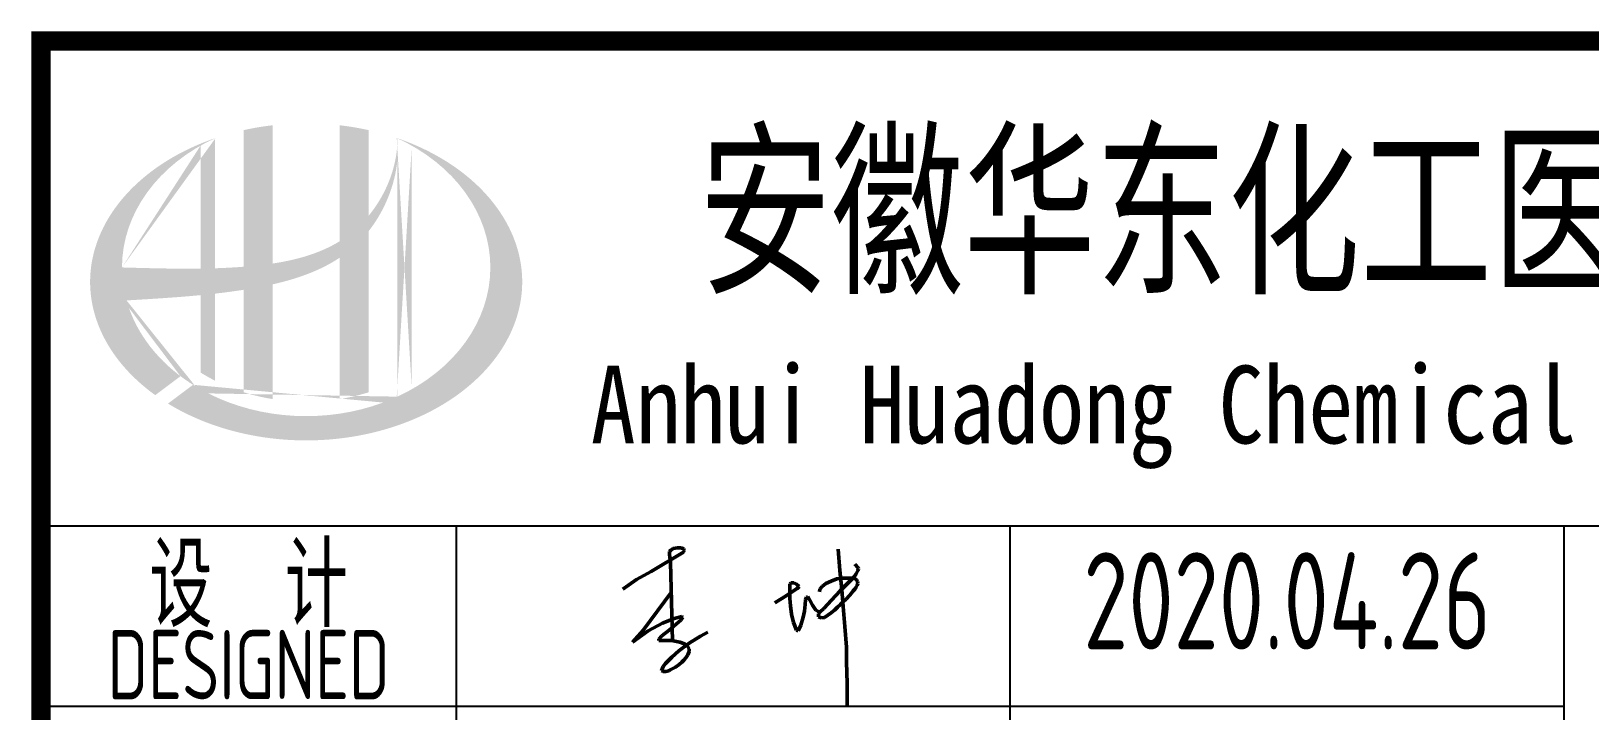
# Model space of a CAD drawing. Extents: x 1234595 to 2088511, y -80443 to 75292.
# Drawn here: x 1684244 to 1689871, y -56017 to -53566 of the extents above; entities that cross this region are included whole.
import ezdxf
from ezdxf.enums import TextEntityAlignment as Align

# ---------------------------------------------------------------- set-up
doc = ezdxf.new("R2010")
doc.units = 0
doc.header["$LTSCALE"] = 1000
doc.header["$MEASUREMENT"] = 0
doc.linetypes.add('2', pattern=[18.5, 12, -3, 0.5, -3])
doc.layers.get('0').update_dxf_attribs({"linetype": 'CONTINUOUS'})
doc.styles.add('AHD', font='sceie.shx', dxfattribs={"width": 0.7, "bigfont": 'sceic.shx'})
doc.styles.add('ECEC_TQ_S', font='')
doc.styles.add('sceie', font='sceie.shx', dxfattribs={"width": 0.7, "bigfont": 'sceic.shx'})
doc.styles.get('ECEC_TQ_S').set_extended_font_data('SimSun')

# ---------------------------------------------------------------- blocks, each defined once
blk = doc.blocks.new('qm')
at = {"lineweight": 50}
for p, q in [((-943370.6, -984436), (-943386.4, -984438.4)), ((-943358.3, -984436), (-943370.6, -984436)), ((-943347.6, -984439), (-943358.3, -984436)), ((-943465.8, -984521.4), (-943349.4, -984450.5)), ((-943396.1, -984445.4), (-943398.8, -984448.7)), ((-943398.8, -984448.7), (-943398.8, -984459)), ((-943398.8, -984459), (-943396.1, -984488.1)), ((-943386.4, -984438.4), (-943396.1, -984445.4)), ((-943396.1, -984488.1), (-943388.7, -984770.8)), ((-943349.4, -984450.5), (-943345.2, -984444.2)), ((-943345.2, -984444.2), (-943347.6, -984439)), ((-942790.9, -984440.7), (-942784.5, -984517.7)), ((-943547.1, -984570.6), (-943518.6, -984549.7)), ((-943518.6, -984549.7), (-943465.8, -984521.4)), ((-942815.2, -984555.8), (-942795.5, -984547)), ((-942795.5, -984547), (-942776.7, -984545.2)), ((-942784.5, -984517.7), (-942777.6, -984585.2)), ((-942776.7, -984545.2), (-942759.3, -984544.3)), ((-942759.3, -984544.3), (-942749.6, -984544.3)), ((-942752.8, -984559.9), (-942732.9, -984539.7)), ((-942749.6, -984544.3), (-942735.7, -984544.7)), ((-942735.7, -984544.7), (-942730, -984545.5)), ((-942732.9, -984539.7), (-942725.5, -984529.5)), ((-942718.3, -984507.7), (-942730.2, -984494.8)), ((-942730, -984545.5), (-942723.8, -984550.4)), ((-942725.5, -984529.5), (-942719.1, -984516.7)), ((-942723.8, -984550.4), (-942720.8, -984557)), ((-942719.1, -984516.7), (-942717.3, -984511)), ((-942717.3, -984511), (-942718.3, -984507.7)), ((-943568.4, -984584.4), (-943547.1, -984570.6)), ((-943393.3, -984596.7), (-943493.3, -984731.8)), ((-942978.2, -984608), (-942959.2, -984595.7)), ((-942960.5, -984562), (-942964.8, -984565.1)), ((-942964.8, -984565.1), (-942964.8, -984617.8)), ((-942950, -984562), (-942960.5, -984562)), ((-942959.2, -984595.7), (-942938.6, -984581.8)), ((-942941.4, -984566.4), (-942950, -984562)), ((-942930.9, -984574.6), (-942941.4, -984566.4)), ((-942938.6, -984581.8), (-942930.9, -984574.6)), ((-942857.2, -984594.1), (-942856.4, -984584.4)), ((-942856.4, -984584.4), (-942848.4, -984575.4)), ((-942848.4, -984575.4), (-942834.4, -984564.4)), ((-942834.4, -984564.4), (-942815.2, -984555.8)), ((-942814.3, -984623.8), (-942783, -984590.7)), ((-942783, -984590.7), (-942752.8, -984559.9)), ((-942777.6, -984585.2), (-942772.2, -984646.7)), ((-942742.2, -984598.4), (-942749.8, -984607.7)), ((-942736.3, -984591.1), (-942742.2, -984598.4)), ((-942730.4, -984584.2), (-942736.3, -984591.1)), ((-942725.6, -984577.1), (-942730.4, -984584.2)), ((-942722.2, -984570.7), (-942725.6, -984577.1)), ((-942719.7, -984563.8), (-942722.2, -984570.7)), ((-942720.8, -984557), (-942719.7, -984563.8)), ((-943018.8, -984634.4), (-942999.9, -984622.2)), ((-942999.9, -984622.2), (-942978.2, -984608)), ((-942964.8, -984617.8), (-942962.1, -984644.3)), ((-942962.1, -984644.3), (-942958.8, -984675)), ((-942912.2, -984664.1), (-942909.6, -984639.3)), ((-942909.6, -984639.3), (-942907.9, -984623.6)), ((-942907.9, -984623.6), (-942904.7, -984613.7)), ((-942904.7, -984613.7), (-942900.5, -984610.6)), ((-942900.5, -984610.6), (-942892.1, -984623.8)), ((-942892.1, -984623.8), (-942882.9, -984641.9)), ((-942882.9, -984641.9), (-942871.2, -984660.5)), ((-942871.2, -984660.5), (-942856.6, -984667.4)), ((-942855.7, -984666.2), (-942842.5, -984654.6)), ((-942842.5, -984654.6), (-942814.3, -984623.8)), ((-942802.7, -984658.6), (-942815.9, -984670.1)), ((-942792.4, -984649.6), (-942802.7, -984658.6)), ((-942781.5, -984639.7), (-942792.4, -984649.6)), ((-942772.3, -984630.7), (-942781.5, -984639.7)), ((-942761.4, -984620.1), (-942772.3, -984630.7)), ((-942772.2, -984646.7), (-942766.2, -984719.5)), ((-942749.8, -984607.7), (-942761.4, -984620.1)), ((-943476, -984734.3), (-943425.2, -984707.2)), ((-943425.2, -984707.2), (-943382.4, -984690.6)), ((-943357.6, -984694.6), (-943400.6, -984732)), ((-943382.4, -984690.6), (-943355, -984683.3)), ((-943350.7, -984686.1), (-943357.6, -984694.6)), ((-943355, -984683.3), (-943350.7, -984686.1)), ((-942958.8, -984675), (-942951.1, -984704.5)), ((-942951.1, -984704.5), (-942940.7, -984732.2)), ((-942935, -984735.3), (-942925, -984714.3)), ((-942925, -984714.3), (-942916.9, -984685.4)), ((-942916.9, -984685.4), (-942912.2, -984664.1)), ((-942860.9, -984673.9), (-942855.7, -984666.2)), ((-942860.9, -984684.9), (-942860.9, -984673.9)), ((-942850.6, -984688.5), (-942860.9, -984684.9)), ((-942840.3, -984686.5), (-942850.6, -984688.5)), ((-942827.9, -984678.2), (-942840.3, -984686.5)), ((-942815.9, -984670.1), (-942827.9, -984678.2)), ((-943493.3, -984731.8), (-943532.7, -984775.8)), ((-943532.7, -984775.8), (-943476, -984734.3)), ((-943426.7, -984752.5), (-943437.7, -984764.8)), ((-943437.7, -984764.8), (-943437.7, -984770)), ((-943437.7, -984770), (-943392.9, -984770)), ((-943400.6, -984732), (-943426.7, -984752.5)), ((-943392.9, -984770), (-943380.2, -984772.5)), ((-943380.2, -984772.5), (-943361.5, -984776)), ((-943328.1, -984779), (-943287.8, -984753.7)), ((-943287.8, -984753.7), (-943261.2, -984739.1)), ((-942940.7, -984732.2), (-942935, -984735.3)), ((-942766.2, -984719.5), (-942760.9, -984794)), ((-943413.6, -984852.5), (-943391, -984829.4)), ((-943391, -984829.4), (-943365.3, -984806.5)), ((-943365.3, -984806.5), (-943328.1, -984779)), ((-943361.5, -984776), (-943344.6, -984782.3)), ((-943344.6, -984782.3), (-943334.6, -984788.5)), ((-943333, -984820.9), (-943340.3, -984832.4)), ((-943334.6, -984788.5), (-943328.5, -984800.6)), ((-943328.5, -984809.7), (-943333, -984820.9)), ((-943328.5, -984800.6), (-943328.5, -984809.7)), ((-942760.9, -984794), (-942760.9, -984848.2)), ((-943427.9, -984878.6), (-943422.3, -984863.8)), ((-943424, -984881), (-943427.9, -984878.6)), ((-943412.8, -984881), (-943424, -984881)), ((-943422.3, -984863.8), (-943413.6, -984852.5)), ((-943401.6, -984879.3), (-943412.8, -984881)), ((-943397, -984875.8), (-943401.6, -984879.3)), ((-943387.2, -984871.2), (-943397, -984875.8)), ((-943377.6, -984865.5), (-943387.2, -984871.2)), ((-943364.9, -984856.8), (-943377.6, -984865.5)), ((-943354.6, -984848.2), (-943364.9, -984856.8)), ((-943347.5, -984841), (-943354.6, -984848.2)), ((-943340.3, -984832.4), (-943347.5, -984841)), ((-942760.9, -984848.2), (-942758, -984923.5)), ((-942758, -984923.5), (-942758, -985007.1))]:
    blk.add_line(p, q, dxfattribs=at)
at = {"style": 'sceie', "width": 0.8}
for p in [(-941169.6, -984626.3), (-941208.7, -985276.9), (-941182.6, -985940.5), (-941143.6, -986591.1), (-941130.5, -987189.7)]:
    blk.add_attdef('2020.04.26', text='', height=350, dxfattribs=at).set_placement(p, align=Align.MIDDLE)

msp = doc.modelspace()

# ---------------------------------------------------------------- hatches: boundary and pattern name
h = msp.add_hatch(color=256)
edge = h.paths.add_edge_path()
edge.add_spline(control_points=[(1685115.5, -54479), (1685121.6, -54477.6), (1685127.7, -54476.2), (1685176.8, -54464.3), (1685219.4, -54451.3), (1685294.4, -54420.2), (1685327.3, -54403.2), (1685358.2, -54382.6)], knot_values=[61.629012, 61.629012, 61.629012, 61.629012, 63.330431, 63.330431, 75.353634, 75.353634, 85.398649, 85.398649, 85.398649, 85.398649], degree=3, periodic=0)
edge.add_line((1685358.2, -54382.6), (1685358.2, -54892.8))
edge.add_spline(control_points=[(1685358.2, -54892.8), (1685375.3, -54890.1), (1685392.3, -54886.8), (1685427.1, -54878.7), (1685444.8, -54873.9), (1685462.2, -54868.4)], knot_values=[4.908456, 4.908456, 4.908456, 4.908456, 4.992821, 4.992821, 5.083034, 5.083034, 5.083034, 5.083034], degree=3, periodic=0)
edge.add_line((1685462.2, -54868.4), (1685462.2, -54287))
edge.add_spline(control_points=[(1685462.2, -54287), (1685470.8, -54276), (1685479, -54264.7), (1685505.1, -54225), (1685520.7, -54195.1), (1685550, -54122.3), (1685561.2, -54078.5), (1685565.9, -54033.2), (1685566, -54031.9), (1685566.2, -54030.6)], knot_values=[97.991744, 97.991744, 97.991744, 97.991744, 101.64219, 101.64219, 110.337975, 110.337975, 121.934322, 121.934322, 122.270691, 122.270691, 122.270691, 122.270691], degree=3, periodic=0)
edge.add_line((1685566.2, -54030.6), (1685566.2, -53960.2))
edge.add_spline(control_points=[(1685566.2, -53960.2), (1685566.1, -53967.9), (1685565.7, -53975.5), (1685565.1, -53983.2)], knot_values=[126.194075, 126.194075, 126.194075, 126.194075, 128.396762, 128.396762, 128.396762, 128.396762], degree=3, periodic=0)
edge.add_spline(control_points=[(1685565.1, -53983.2), (1685564.7, -53989.4), (1685564.1, -53995.6), (1685563.3, -54001.8)], knot_values=[124.417049, 124.417049, 124.417049, 124.417049, 126.194075, 126.194075, 126.194075, 126.194075], degree=3, periodic=0)
edge.add_spline(control_points=[(1685563.3, -54001.8), (1685562.1, -54011), (1685560.7, -54020.1), (1685558.9, -54029.2)], knot_values=[121.80529, 121.80529, 121.80529, 121.80529, 124.417049, 124.417049, 124.417049, 124.417049], degree=3, periodic=0)
edge.add_spline(control_points=[(1685558.9, -54029.2), (1685556.5, -54041.3), (1685553.6, -54053.5), (1685550.1, -54065.5)], knot_values=[118.31574, 118.31574, 118.31574, 118.31574, 121.80529, 121.80529, 121.80529, 121.80529], degree=3, periodic=0)
edge.add_spline(control_points=[(1685550.1, -54065.5), (1685546.6, -54077.6), (1685542.5, -54089.6), (1685538, -54101.5)], knot_values=[114.795988, 114.795988, 114.795988, 114.795988, 118.31574, 118.31574, 118.31574, 118.31574], degree=3, periodic=0)
edge.add_spline(control_points=[(1685538, -54101.5), (1685533.5, -54113.2), (1685528.5, -54124.7), (1685523.1, -54136)], knot_values=[111.329641, 111.329641, 111.329641, 111.329641, 114.795988, 114.795988, 114.795988, 114.795988], degree=3, periodic=0)
edge.add_spline(control_points=[(1685523.1, -54136), (1685517.6, -54147.6), (1685511.5, -54158.9), (1685505.1, -54170)], knot_values=[107.79529, 107.79529, 107.79529, 107.79529, 111.329641, 111.329641, 111.329641, 111.329641], degree=3, periodic=0)
edge.add_spline(control_points=[(1685505.1, -54170), (1685498.8, -54180.8), (1685492.1, -54191.4), (1685484.9, -54201.7)], knot_values=[104.343579, 104.343579, 104.343579, 104.343579, 107.79529, 107.79529, 107.79529, 107.79529], degree=3, periodic=0)
edge.add_spline(control_points=[(1685484.9, -54201.7), (1685477.7, -54212), (1685470.1, -54222.1), (1685462.2, -54231.8)], knot_values=[100.8507, 100.8507, 100.8507, 100.8507, 104.343579, 104.343579, 104.343579, 104.343579], degree=3, periodic=0)
edge.add_line((1685462.2, -54231.8), (1685462.2, -53922.5))
edge.add_spline(control_points=[(1685462.2, -53922.5), (1685428.1, -53915), (1685393.3, -53909.1), (1685358.2, -53905)], knot_values=[4.423999, 4.423999, 4.423999, 4.423999, 4.558741, 4.558741, 4.558741, 4.558741], degree=3, periodic=0)
edge.add_line((1685358.2, -53905), (1685358.2, -54323.1))
edge.add_spline(control_points=[(1685358.2, -54323.1), (1685286.2, -54367.7), (1685202, -54390.9), (1685115.5, -54403.9)], knot_values=[63.246215, 63.246215, 63.246215, 63.246215, 87.689124, 87.689124, 87.689124, 87.689124], degree=3, periodic=0)
edge.add_line((1685115.5, -54403.9), (1685115.5, -53905))
edge.add_spline(control_points=[(1685115.5, -53905), (1685080.3, -53909.1), (1685045.5, -53914.9), (1685011.5, -53922.5)], knot_values=[4.866038, 4.866038, 4.866038, 4.866038, 5.000777, 5.000777, 5.000777, 5.000777], degree=3, periodic=0)
edge.add_line((1685011.5, -53922.5), (1685011.5, -54415.4))
edge.add_spline(control_points=[(1685011.5, -54415.4), (1685009.8, -54415.5), (1684974.9, -54418.1), (1684940.2, -54419.9), (1684907.5, -54420.9)], knot_values=[43.657356, 43.657356, 43.657356, 43.657356, 44.134253, 53.497092, 53.497092, 53.497092, 53.497092], degree=3, periodic=0)
edge.add_line((1684907.5, -54420.9), (1684907.5, -53951.8))
edge.add_spline(control_points=[(1684907.5, -53951.8), (1684890.4, -53957.6), (1684873.7, -53963.9), (1684857.3, -53970.7)], knot_values=[5.14157, 5.14157, 5.14157, 5.14157, 5.212921, 5.212921, 5.212921, 5.212921], degree=3, periodic=0)
edge.add_spline(control_points=[(1684857.3, -53970.7), (1684850.4, -53973.5), (1684843.5, -53976.4), (1684811.3, -53990.6), (1684786.8, -54002.8), (1684763.3, -54016)], knot_values=[5.212921, 5.212921, 5.212921, 5.212921, 5.24296, 5.24296, 5.355623, 5.355623, 5.355623, 5.355623], degree=3, periodic=0)
edge.add_spline(control_points=[(1684763.3, -54016), (1684748.4, -54024.4), (1684734, -54033.1), (1684720, -54042.2)], knot_values=[5.355623, 5.355623, 5.355623, 5.355623, 5.426974, 5.426974, 5.426974, 5.426974], degree=3, periodic=0)
edge.add_spline(control_points=[(1684720, -54042.2), (1684712.6, -54047.1), (1684705.3, -54052), (1684691.8, -54061.4), (1684685.5, -54066), (1684679.4, -54070.6)], knot_values=[5.426974, 5.426974, 5.426974, 5.426974, 5.464765, 5.464765, 5.498325, 5.498325, 5.498325, 5.498325], degree=3, periodic=0)
edge.add_spline(control_points=[(1684679.4, -54070.6), (1684653.4, -54090.2), (1684629.3, -54111), (1684607.4, -54133)], knot_values=[5.498325, 5.498325, 5.498325, 5.498325, 5.641027, 5.641027, 5.641027, 5.641027], degree=3, periodic=0)
edge.add_spline(control_points=[(1684607.4, -54133), (1684600.4, -54140), (1684593.6, -54147.1), (1684573.2, -54169.7), (1684560.3, -54185.5), (1684548.5, -54201.7)], knot_values=[5.641027, 5.641027, 5.641027, 5.641027, 5.686569, 5.686569, 5.783729, 5.783729, 5.783729, 5.783729], degree=3, periodic=0)
edge.add_spline(control_points=[(1684548.5, -54201.7), (1684533.4, -54222.5), (1684520.1, -54243.9), (1684507, -54268.9), (1684505.4, -54272), (1684503.8, -54275.2)], knot_values=[5.783729, 5.783729, 5.783729, 5.783729, 5.908374, 5.908374, 5.92643, 5.92643, 5.92643, 5.92643], degree=3, periodic=0)
edge.add_spline(control_points=[(1684503.8, -54275.2), (1684491.3, -54300.3), (1684481.3, -54326), (1684473.8, -54351.9)], knot_values=[5.92643, 5.92643, 5.92643, 5.92643, 6.069132, 6.069132, 6.069132, 6.069132], degree=3, periodic=0)
edge.add_spline(control_points=[(1684473.8, -54351.9), (1684470.5, -54363), (1684467.8, -54374.2), (1684462.4, -54400.3), (1684460.1, -54415.4), (1684458.7, -54430.4)], knot_values=[6.069132, 6.069132, 6.069132, 6.069132, 6.130179, 6.130179, 6.211834, 6.211834, 6.211834, 6.211834], degree=3, periodic=0)
edge.add_spline(control_points=[(1684458.7, -54430.4), (1684457.5, -54443.6), (1684456.8, -54456.8), (1684456.8, -54470)], knot_values=[6.211834, 6.211834, 6.211834, 6.211834, 6.283185, 6.283185, 6.283185, 6.283185], degree=3, periodic=0)
edge.add_spline(control_points=[(1684456.8, -54470), (1684456.8, -54479.3), (1684457.1, -54488.7), (1684457.8, -54498)], knot_values=[6.283185, 6.283185, 6.283185, 6.283185, 6.333655, 6.333655, 6.333655, 6.333655], degree=3, periodic=0)
edge.add_spline(control_points=[(1684457.8, -54498), (1684459, -54516.6), (1684461.5, -54535.2), (1684465.3, -54553.7)], knot_values=[6.333655, 6.333655, 6.333655, 6.333655, 6.434594, 6.434594, 6.434594, 6.434594], degree=3, periodic=0)
edge.add_spline(control_points=[(1684465.3, -54553.7), (1684465.5, -54555), (1684465.8, -54556.2), (1684469.7, -54574.7), (1684474.5, -54591.9), (1684480.4, -54608.9)], knot_values=[6.434594, 6.434594, 6.434594, 6.434594, 6.441278, 6.441278, 6.535532, 6.535532, 6.535532, 6.535532], degree=3, periodic=0)
edge.add_spline(control_points=[(1684480.4, -54608.9), (1684486.6, -54627.1), (1684494.1, -54645.2), (1684502.9, -54662.9)], knot_values=[6.535532, 6.535532, 6.535532, 6.535532, 6.636471, 6.636471, 6.636471, 6.636471], degree=3, periodic=0)
edge.add_spline(control_points=[(1684502.9, -54662.9), (1684505.1, -54667.4), (1684507.4, -54671.9), (1684516.7, -54689.5), (1684524.4, -54702.6), (1684532.8, -54715.4)], knot_values=[6.636471, 6.636471, 6.636471, 6.636471, 6.661894, 6.661894, 6.73741, 6.73741, 6.73741, 6.73741], degree=3, periodic=0)
edge.add_spline(control_points=[(1684532.8, -54715.4), (1684543.9, -54732.6), (1684556.3, -54749.4), (1684569.9, -54765.8)], knot_values=[6.73741, 6.73741, 6.73741, 6.73741, 6.838349, 6.838349, 6.838349, 6.838349], degree=3, periodic=0)
edge.add_spline(control_points=[(1684569.9, -54765.8), (1684575.8, -54772.9), (1684581.9, -54780), (1684596.4, -54795.9), (1684605, -54804.8), (1684613.9, -54813.4)], knot_values=[6.838349, 6.838349, 6.838349, 6.838349, 6.88251, 6.88251, 6.939288, 6.939288, 6.939288, 6.939288], degree=3, periodic=0)
edge.add_spline(control_points=[(1684613.9, -54813.4), (1684629.6, -54828.8), (1684646.5, -54843.6), (1684664.4, -54857.8)], knot_values=[6.939288, 6.939288, 6.939288, 6.939288, 7.040227, 7.040227, 7.040227, 7.040227], degree=3, periodic=0)
edge.add_spline(control_points=[(1684664.4, -54857.8), (1684673.3, -54864.9), (1684682.5, -54871.9), (1684692, -54878.6)], knot_values=[7.040227, 7.040227, 7.040227, 7.040227, 7.090696, 7.090696, 7.090696, 7.090696], degree=3, periodic=0)
edge.add_line((1684692, -54878.6), (1684783.1, -54810.3))
edge.add_ellipse((1685236.8, -54418), major_axis=(665, 0), ratio=0.806676, start_angle=192.819, end_angle=226.9853, ccw=False)
edge.add_spline(control_points=[(1684588.4, -54537), (1684612.4, -54535.5), (1684636.5, -54534.1), (1684725.2, -54528.6), (1684790, -54524.2), (1684855.5, -54517.9)], knot_values=[11.398263, 11.398263, 11.398263, 11.398263, 18.40729, 18.40729, 37.18094, 37.18094, 37.18094, 37.18094], degree=3, periodic=0)
edge.add_line((1684855.5, -54517.9), (1684855.5, -54797))
edge.add_spline(control_points=[(1684855.5, -54797), (1684859, -54799.2), (1684862.6, -54801.4), (1684879.6, -54811.6), (1684893.3, -54819.2), (1684907.5, -54826.3)], knot_values=[4.049945, 4.049945, 4.049945, 4.049945, 4.072021, 4.072021, 4.153257, 4.153257, 4.153257, 4.153257], degree=3, periodic=0)
edge.add_line((1684907.5, -54826.3), (1684907.5, -54512.5))
edge.add_spline(control_points=[(1684907.5, -54512.5), (1684939.7, -54508.8), (1684972.1, -54504.6), (1685006.9, -54499.2), (1685009.2, -54498.8), (1685011.5, -54498.5)], knot_values=[42.135009, 42.135009, 42.135009, 42.135009, 51.307228, 51.307228, 51.948574, 51.948574, 51.948574, 51.948574], degree=3, periodic=0)
edge.add_line((1685011.5, -54498.5), (1685011.5, -54868.4))
edge.add_spline(control_points=[(1685011.5, -54868.4), (1685045.1, -54879), (1685080, -54887.1), (1685115.5, -54892.8)], knot_values=[4.34174, 4.34174, 4.34174, 4.34174, 4.516316, 4.516316, 4.516316, 4.516316], degree=3, periodic=0)
edge.add_line((1685115.5, -54892.8), (1685115.5, -54479))
edge = h.paths.add_edge_path(flags=16)
edge.add_ellipse((1685236.8, -54418), major_axis=(665, 0), ratio=0.806676, start_angle=124.9875, end_angle=179.999, ccw=False)
edge.add_line((1684855.5, -53978.5), (1684855.5, -54422.1))
edge.add_spline(control_points=[(1684855.5, -54422.1), (1684760.1, -54423.4), (1684666.2, -54420.4), (1684571.8, -54418)], knot_values=[11.27373, 11.27373, 11.27373, 11.27373, 38.687513, 38.687513, 38.687513, 38.687513], degree=3, periodic=0)
edge = h.paths.add_edge_path()
edge.add_spline(control_points=[(1684738, -54909.1), (1684769, -54928.1), (1684802.2, -54945.4), (1684886.8, -54982.6), (1684940.1, -55000.5), (1685050.8, -55027), (1685108.3, -55035.8), (1685224.4, -55043.5), (1685283.1, -55042.6), (1685398.6, -55031.1), (1685455.5, -55020.6), (1685564.5, -54990.5), (1685616.7, -54971), (1685713.6, -54924.1), (1685758.4, -54896.8), (1685838.3, -54835.8), (1685873.5, -54802.2), (1685932.8, -54730.8), (1685956.9, -54692.9), (1685993.3, -54614.8), (1686005.6, -54574.5), (1686018.2, -54493.4), (1686018.5, -54452.4), (1686007, -54370.9), (1685995.2, -54330.4), (1685959.6, -54251.7), (1685935.8, -54213.5), (1685877, -54141.3), (1685841.9, -54107.3), (1685762.1, -54045.7), (1685717.4, -54018), (1685636.2, -53978.2), (1685601.8, -53964), (1685566.2, -53951.8)], knot_values=[0.886421, 0.886421, 0.886421, 0.886421, 1.040557, 1.040557, 1.261172, 1.261172, 1.481788, 1.481788, 1.702404, 1.702404, 1.92302, 1.92302, 2.143636, 2.143636, 2.364252, 2.364252, 2.584868, 2.584868, 2.805484, 2.805484, 3.026099, 3.026099, 3.246715, 3.246715, 3.46852, 3.46852, 3.690325, 3.690325, 3.91213, 3.91213, 4.133935, 4.133935, 4.283209, 4.283209, 4.283209, 4.283209], degree=3, periodic=0)
edge.add_line((1685566.2, -53951.8), (1685566.2, -53951.8))
edge.add_spline(control_points=[(1685566.2, -53951.9), (1685566.2, -53954.7), (1685566.2, -53957.4), (1685566.2, -53960.2)], knot_values=[128.396762, 128.396762, 128.396762, 128.396762, 129.192193, 129.192193, 129.192193, 129.192193], degree=3, periodic=0)
edge.add_line((1685566.2, -53960.2), (1685566.2, -54884.1))
edge.add_ellipse((1685236.8, -54418), major_axis=(665, 0), ratio=0.806676, start_angle=232.1054, end_angle=299.6833, ccw=False)
edge.add_line((1684828.4, -54841.3), (1684738, -54909.1))
edge = h.paths.add_edge_path(flags=16)
edge.add_ellipse((1685236.8, -54418), major_axis=(665, 0), ratio=0.806676, start_angle=304.9875, end_angle=415.0121, ccw=False)
edge.add_line((1685618.2, -54857.5), (1685618.2, -53978.5))
h = msp.add_hatch(color=256)
edge = h.paths.add_edge_path()
edge.add_spline(control_points=[(1685115.5, -54479), (1685121.6, -54477.6), (1685127.7, -54476.2), (1685176.8, -54464.3), (1685219.4, -54451.3), (1685294.4, -54420.2), (1685327.3, -54403.2), (1685358.2, -54382.6)], knot_values=[61.629012, 61.629012, 61.629012, 61.629012, 63.330431, 63.330431, 75.353634, 75.353634, 85.398649, 85.398649, 85.398649, 85.398649], degree=3, periodic=0)
edge.add_line((1685358.2, -54382.6), (1685358.2, -54892.8))
edge.add_spline(control_points=[(1685358.2, -54892.8), (1685375.3, -54890.1), (1685392.3, -54886.8), (1685427.1, -54878.7), (1685444.8, -54873.9), (1685462.2, -54868.4)], knot_values=[4.908456, 4.908456, 4.908456, 4.908456, 4.992821, 4.992821, 5.083034, 5.083034, 5.083034, 5.083034], degree=3, periodic=0)
edge.add_line((1685462.2, -54868.4), (1685462.2, -54287))
edge.add_spline(control_points=[(1685462.2, -54287), (1685470.8, -54276), (1685479, -54264.7), (1685505.1, -54225), (1685520.7, -54195.1), (1685550, -54122.3), (1685561.2, -54078.5), (1685565.9, -54033.2), (1685566, -54031.9), (1685566.2, -54030.6)], knot_values=[97.991744, 97.991744, 97.991744, 97.991744, 101.64219, 101.64219, 110.337975, 110.337975, 121.934322, 121.934322, 122.270691, 122.270691, 122.270691, 122.270691], degree=3, periodic=0)
edge.add_line((1685566.2, -54030.6), (1685566.2, -53960.2))
edge.add_spline(control_points=[(1685566.2, -53960.2), (1685566.1, -53967.9), (1685565.7, -53975.5), (1685565.1, -53983.2)], knot_values=[126.194075, 126.194075, 126.194075, 126.194075, 128.396762, 128.396762, 128.396762, 128.396762], degree=3, periodic=0)
edge.add_spline(control_points=[(1685565.1, -53983.2), (1685564.7, -53989.4), (1685564.1, -53995.6), (1685563.3, -54001.8)], knot_values=[124.417049, 124.417049, 124.417049, 124.417049, 126.194075, 126.194075, 126.194075, 126.194075], degree=3, periodic=0)
edge.add_spline(control_points=[(1685563.3, -54001.8), (1685562.1, -54011), (1685560.7, -54020.1), (1685558.9, -54029.2)], knot_values=[121.80529, 121.80529, 121.80529, 121.80529, 124.417049, 124.417049, 124.417049, 124.417049], degree=3, periodic=0)
edge.add_spline(control_points=[(1685558.9, -54029.2), (1685556.5, -54041.3), (1685553.6, -54053.5), (1685550.1, -54065.5)], knot_values=[118.31574, 118.31574, 118.31574, 118.31574, 121.80529, 121.80529, 121.80529, 121.80529], degree=3, periodic=0)
edge.add_spline(control_points=[(1685550.1, -54065.5), (1685546.6, -54077.6), (1685542.5, -54089.6), (1685538, -54101.5)], knot_values=[114.795988, 114.795988, 114.795988, 114.795988, 118.31574, 118.31574, 118.31574, 118.31574], degree=3, periodic=0)
edge.add_spline(control_points=[(1685538, -54101.5), (1685533.5, -54113.2), (1685528.5, -54124.7), (1685523.1, -54136)], knot_values=[111.329641, 111.329641, 111.329641, 111.329641, 114.795988, 114.795988, 114.795988, 114.795988], degree=3, periodic=0)
edge.add_spline(control_points=[(1685523.1, -54136), (1685517.6, -54147.6), (1685511.5, -54158.9), (1685505.1, -54170)], knot_values=[107.79529, 107.79529, 107.79529, 107.79529, 111.329641, 111.329641, 111.329641, 111.329641], degree=3, periodic=0)
edge.add_spline(control_points=[(1685505.1, -54170), (1685498.8, -54180.8), (1685492.1, -54191.4), (1685484.9, -54201.7)], knot_values=[104.343579, 104.343579, 104.343579, 104.343579, 107.79529, 107.79529, 107.79529, 107.79529], degree=3, periodic=0)
edge.add_spline(control_points=[(1685484.9, -54201.7), (1685477.7, -54212), (1685470.1, -54222.1), (1685462.2, -54231.8)], knot_values=[100.8507, 100.8507, 100.8507, 100.8507, 104.343579, 104.343579, 104.343579, 104.343579], degree=3, periodic=0)
edge.add_line((1685462.2, -54231.8), (1685462.2, -53922.5))
edge.add_spline(control_points=[(1685462.2, -53922.5), (1685428.1, -53915), (1685393.3, -53909.1), (1685358.2, -53905)], knot_values=[4.423999, 4.423999, 4.423999, 4.423999, 4.558741, 4.558741, 4.558741, 4.558741], degree=3, periodic=0)
edge.add_line((1685358.2, -53905), (1685358.2, -54323.1))
edge.add_spline(control_points=[(1685358.2, -54323.1), (1685286.2, -54367.7), (1685202, -54390.9), (1685115.5, -54403.9)], knot_values=[63.246215, 63.246215, 63.246215, 63.246215, 87.689124, 87.689124, 87.689124, 87.689124], degree=3, periodic=0)
edge.add_line((1685115.5, -54403.9), (1685115.5, -53905))
edge.add_spline(control_points=[(1685115.5, -53905), (1685080.3, -53909.1), (1685045.5, -53914.9), (1685011.5, -53922.5)], knot_values=[4.866038, 4.866038, 4.866038, 4.866038, 5.000777, 5.000777, 5.000777, 5.000777], degree=3, periodic=0)
edge.add_line((1685011.5, -53922.5), (1685011.5, -54415.4))
edge.add_spline(control_points=[(1685011.5, -54415.4), (1685009.8, -54415.5), (1684974.9, -54418.1), (1684940.2, -54419.9), (1684907.5, -54420.9)], knot_values=[43.657356, 43.657356, 43.657356, 43.657356, 44.134253, 53.497092, 53.497092, 53.497092, 53.497092], degree=3, periodic=0)
edge.add_line((1684907.5, -54420.9), (1684907.5, -53951.8))
edge.add_spline(control_points=[(1684907.5, -53951.8), (1684890.4, -53957.6), (1684873.7, -53963.9), (1684857.3, -53970.7)], knot_values=[5.14157, 5.14157, 5.14157, 5.14157, 5.212921, 5.212921, 5.212921, 5.212921], degree=3, periodic=0)
edge.add_spline(control_points=[(1684857.3, -53970.7), (1684850.4, -53973.5), (1684843.5, -53976.4), (1684811.3, -53990.6), (1684786.8, -54002.8), (1684763.3, -54016)], knot_values=[5.212921, 5.212921, 5.212921, 5.212921, 5.24296, 5.24296, 5.355623, 5.355623, 5.355623, 5.355623], degree=3, periodic=0)
edge.add_spline(control_points=[(1684763.3, -54016), (1684748.4, -54024.4), (1684734, -54033.1), (1684720, -54042.2)], knot_values=[5.355623, 5.355623, 5.355623, 5.355623, 5.426974, 5.426974, 5.426974, 5.426974], degree=3, periodic=0)
edge.add_spline(control_points=[(1684720, -54042.2), (1684712.6, -54047.1), (1684705.3, -54052), (1684691.8, -54061.4), (1684685.5, -54066), (1684679.4, -54070.6)], knot_values=[5.426974, 5.426974, 5.426974, 5.426974, 5.464765, 5.464765, 5.498325, 5.498325, 5.498325, 5.498325], degree=3, periodic=0)
edge.add_spline(control_points=[(1684679.4, -54070.6), (1684653.4, -54090.2), (1684629.3, -54111), (1684607.4, -54133)], knot_values=[5.498325, 5.498325, 5.498325, 5.498325, 5.641027, 5.641027, 5.641027, 5.641027], degree=3, periodic=0)
edge.add_spline(control_points=[(1684607.4, -54133), (1684600.4, -54140), (1684593.6, -54147.1), (1684573.2, -54169.7), (1684560.3, -54185.5), (1684548.5, -54201.7)], knot_values=[5.641027, 5.641027, 5.641027, 5.641027, 5.686569, 5.686569, 5.783729, 5.783729, 5.783729, 5.783729], degree=3, periodic=0)
edge.add_spline(control_points=[(1684548.5, -54201.7), (1684533.4, -54222.5), (1684520.1, -54243.9), (1684507, -54268.9), (1684505.4, -54272), (1684503.8, -54275.2)], knot_values=[5.783729, 5.783729, 5.783729, 5.783729, 5.908374, 5.908374, 5.92643, 5.92643, 5.92643, 5.92643], degree=3, periodic=0)
edge.add_spline(control_points=[(1684503.8, -54275.2), (1684491.3, -54300.3), (1684481.3, -54326), (1684473.8, -54351.9)], knot_values=[5.92643, 5.92643, 5.92643, 5.92643, 6.069132, 6.069132, 6.069132, 6.069132], degree=3, periodic=0)
edge.add_spline(control_points=[(1684473.8, -54351.9), (1684470.5, -54363), (1684467.8, -54374.2), (1684462.4, -54400.3), (1684460.1, -54415.4), (1684458.7, -54430.4)], knot_values=[6.069132, 6.069132, 6.069132, 6.069132, 6.130179, 6.130179, 6.211834, 6.211834, 6.211834, 6.211834], degree=3, periodic=0)
edge.add_spline(control_points=[(1684458.7, -54430.4), (1684457.5, -54443.6), (1684456.8, -54456.8), (1684456.8, -54470)], knot_values=[6.211834, 6.211834, 6.211834, 6.211834, 6.283185, 6.283185, 6.283185, 6.283185], degree=3, periodic=0)
edge.add_spline(control_points=[(1684456.8, -54470), (1684456.8, -54479.3), (1684457.1, -54488.7), (1684457.8, -54498)], knot_values=[6.283185, 6.283185, 6.283185, 6.283185, 6.333655, 6.333655, 6.333655, 6.333655], degree=3, periodic=0)
edge.add_spline(control_points=[(1684457.8, -54498), (1684459, -54516.6), (1684461.5, -54535.2), (1684465.3, -54553.7)], knot_values=[6.333655, 6.333655, 6.333655, 6.333655, 6.434594, 6.434594, 6.434594, 6.434594], degree=3, periodic=0)
edge.add_spline(control_points=[(1684465.3, -54553.7), (1684465.5, -54555), (1684465.8, -54556.2), (1684469.7, -54574.7), (1684474.5, -54591.9), (1684480.4, -54608.9)], knot_values=[6.434594, 6.434594, 6.434594, 6.434594, 6.441278, 6.441278, 6.535532, 6.535532, 6.535532, 6.535532], degree=3, periodic=0)
edge.add_spline(control_points=[(1684480.4, -54608.9), (1684486.6, -54627.1), (1684494.1, -54645.2), (1684502.9, -54662.9)], knot_values=[6.535532, 6.535532, 6.535532, 6.535532, 6.636471, 6.636471, 6.636471, 6.636471], degree=3, periodic=0)
edge.add_spline(control_points=[(1684502.9, -54662.9), (1684505.1, -54667.4), (1684507.4, -54671.9), (1684516.7, -54689.5), (1684524.4, -54702.6), (1684532.8, -54715.4)], knot_values=[6.636471, 6.636471, 6.636471, 6.636471, 6.661894, 6.661894, 6.73741, 6.73741, 6.73741, 6.73741], degree=3, periodic=0)
edge.add_spline(control_points=[(1684532.8, -54715.4), (1684543.9, -54732.6), (1684556.3, -54749.4), (1684569.9, -54765.8)], knot_values=[6.73741, 6.73741, 6.73741, 6.73741, 6.838349, 6.838349, 6.838349, 6.838349], degree=3, periodic=0)
edge.add_spline(control_points=[(1684569.9, -54765.8), (1684575.8, -54772.9), (1684581.9, -54780), (1684596.4, -54795.9), (1684605, -54804.8), (1684613.9, -54813.4)], knot_values=[6.838349, 6.838349, 6.838349, 6.838349, 6.88251, 6.88251, 6.939288, 6.939288, 6.939288, 6.939288], degree=3, periodic=0)
edge.add_spline(control_points=[(1684613.9, -54813.4), (1684629.6, -54828.8), (1684646.5, -54843.6), (1684664.4, -54857.8)], knot_values=[6.939288, 6.939288, 6.939288, 6.939288, 7.040227, 7.040227, 7.040227, 7.040227], degree=3, periodic=0)
edge.add_spline(control_points=[(1684664.4, -54857.8), (1684673.3, -54864.9), (1684682.5, -54871.9), (1684692, -54878.6)], knot_values=[7.040227, 7.040227, 7.040227, 7.040227, 7.090696, 7.090696, 7.090696, 7.090696], degree=3, periodic=0)
edge.add_line((1684692, -54878.6), (1684783.1, -54810.3))
edge.add_ellipse((1685236.8, -54418), major_axis=(665, 0), ratio=0.806676, start_angle=192.819, end_angle=226.9853, ccw=False)
edge.add_spline(control_points=[(1684588.4, -54537), (1684612.4, -54535.5), (1684636.5, -54534.1), (1684725.2, -54528.6), (1684790, -54524.2), (1684855.5, -54517.9)], knot_values=[11.398263, 11.398263, 11.398263, 11.398263, 18.40729, 18.40729, 37.18094, 37.18094, 37.18094, 37.18094], degree=3, periodic=0)
edge.add_line((1684855.5, -54517.9), (1684855.5, -54797))
edge.add_spline(control_points=[(1684855.5, -54797), (1684859, -54799.2), (1684862.6, -54801.4), (1684879.6, -54811.6), (1684893.3, -54819.2), (1684907.5, -54826.3)], knot_values=[4.049945, 4.049945, 4.049945, 4.049945, 4.072021, 4.072021, 4.153257, 4.153257, 4.153257, 4.153257], degree=3, periodic=0)
edge.add_line((1684907.5, -54826.3), (1684907.5, -54512.5))
edge.add_spline(control_points=[(1684907.5, -54512.5), (1684939.7, -54508.8), (1684972.1, -54504.6), (1685006.9, -54499.2), (1685009.2, -54498.8), (1685011.5, -54498.5)], knot_values=[42.135009, 42.135009, 42.135009, 42.135009, 51.307228, 51.307228, 51.948574, 51.948574, 51.948574, 51.948574], degree=3, periodic=0)
edge.add_line((1685011.5, -54498.5), (1685011.5, -54868.4))
edge.add_spline(control_points=[(1685011.5, -54868.4), (1685045.1, -54879), (1685080, -54887.1), (1685115.5, -54892.8)], knot_values=[4.34174, 4.34174, 4.34174, 4.34174, 4.516316, 4.516316, 4.516316, 4.516316], degree=3, periodic=0)
edge.add_line((1685115.5, -54892.8), (1685115.5, -54479))
edge = h.paths.add_edge_path(flags=16)
edge.add_ellipse((1685236.8, -54418), major_axis=(665, 0), ratio=0.806676, start_angle=124.9875, end_angle=179.999, ccw=False)
edge.add_line((1684855.5, -53978.5), (1684855.5, -54422.1))
edge.add_spline(control_points=[(1684855.5, -54422.1), (1684760.1, -54423.4), (1684666.2, -54420.4), (1684571.8, -54418)], knot_values=[11.27373, 11.27373, 11.27373, 11.27373, 38.687513, 38.687513, 38.687513, 38.687513], degree=3, periodic=0)
edge = h.paths.add_edge_path()
edge.add_spline(control_points=[(1684738, -54909.1), (1684769, -54928.1), (1684802.2, -54945.4), (1684886.8, -54982.6), (1684940.1, -55000.5), (1685050.8, -55027), (1685108.3, -55035.8), (1685224.4, -55043.5), (1685283.1, -55042.6), (1685398.6, -55031.1), (1685455.5, -55020.6), (1685564.5, -54990.5), (1685616.7, -54971), (1685713.6, -54924.1), (1685758.4, -54896.8), (1685838.3, -54835.8), (1685873.5, -54802.2), (1685932.8, -54730.8), (1685956.9, -54692.9), (1685993.3, -54614.8), (1686005.6, -54574.5), (1686018.2, -54493.4), (1686018.5, -54452.4), (1686007, -54370.9), (1685995.2, -54330.4), (1685959.6, -54251.7), (1685935.8, -54213.5), (1685877, -54141.3), (1685841.9, -54107.3), (1685762.1, -54045.7), (1685717.4, -54018), (1685636.2, -53978.2), (1685601.8, -53964), (1685566.2, -53951.8)], knot_values=[0.886421, 0.886421, 0.886421, 0.886421, 1.040557, 1.040557, 1.261172, 1.261172, 1.481788, 1.481788, 1.702404, 1.702404, 1.92302, 1.92302, 2.143636, 2.143636, 2.364252, 2.364252, 2.584868, 2.584868, 2.805484, 2.805484, 3.026099, 3.026099, 3.246715, 3.246715, 3.46852, 3.46852, 3.690325, 3.690325, 3.91213, 3.91213, 4.133935, 4.133935, 4.283209, 4.283209, 4.283209, 4.283209], degree=3, periodic=0)
edge.add_line((1685566.2, -53951.8), (1685566.2, -53951.8))
edge.add_spline(control_points=[(1685566.2, -53951.9), (1685566.2, -53954.7), (1685566.2, -53957.4), (1685566.2, -53960.2)], knot_values=[128.396762, 128.396762, 128.396762, 128.396762, 129.192193, 129.192193, 129.192193, 129.192193], degree=3, periodic=0)
edge.add_line((1685566.2, -53960.2), (1685566.2, -54884.1))
edge.add_ellipse((1685236.8, -54418), major_axis=(665, 0), ratio=0.806676, start_angle=232.1054, end_angle=299.6833, ccw=False)
edge.add_line((1684828.4, -54841.3), (1684738, -54909.1))
edge = h.paths.add_edge_path(flags=16)
edge.add_ellipse((1685236.8, -54418), major_axis=(665, 0), ratio=0.806676, start_angle=304.9875, end_angle=415.0121, ccw=False)
edge.add_line((1685618.2, -54857.5), (1685618.2, -53978.5))

# ---------------------------------------------------------------- linework, layer by layer
for p, q in [((1684279, -55350.6), (1702279, -55350.6)), ((1685779, -58600.6), (1685779, -55350.6)), ((1687779, -58600.6), (1687779, -55350.6)), ((1689779, -58600.6), (1689779, -55350.6)), ((1684279, -56000.6), (1689779, -56000.6))]:
    msp.add_line(p, q)
at = {"const_width": 70}
msp.add_lwpolyline([(1684279, -53600.6), (1684279, -59600.6)], dxfattribs=at)
msp.add_lwpolyline([(1702279, -53600.6, 70, 70, 0), (1684279, -53600.6, 70, 70, 0), (1684279, -59600.6, 0, 0, 0)], format="xyseb")

# ---------------------------------------------------------------- block references
at = {"color": 4, "linetype": '2'}
ref = msp.add_blockref('qm', (2629947.9, 929005.9), dxfattribs=at)
ref.add_attrib('2020.04.26', '2020.04.26', dxfattribs={"height": 350, "style": 'sceie', "width": 0.8}).set_placement((1688778.3, -55620.4), align=Align.MIDDLE)

# ---------------------------------------------------------------- texts
for s, height, style, width, p in [('安徽华东化工医药工程有限责任公司', 500, 'ECEC_TQ_S', 0.7, (1690473.9, -54200.6)), ('安徽华东化工医药工程有限责任公司', 500, 'ECEC_TQ_S', 0.7, (1690473.9, -54200.6)), ('Anhui Huadong Chemical & Medical Engineering Co.,Ltd', 280, 'ECEC_TQ_S', 0.85, (1690473.9, -54950.6)), ('Anhui Huadong Chemical & Medical Engineering Co.,Ltd', 280, 'ECEC_TQ_S', 0.85, (1690473.9, -54950.6)), ('设  计', 300, 'AHD', 0.8, (1685029, -55550.6)), ('设  计', 300, 'AHD', 0.8, (1685029, -55550.6)), ('DESIGNED', 250, 'AHD', 0.8, (1685029, -55850.6)), ('DESIGNED', 250, 'AHD', 0.8, (1685029, -55850.6))]:
    msp.add_text(s, height=height, dxfattribs=dict(style=style, width=width)).set_placement(p, align=Align.MIDDLE)

doc.saveas('drawing.dxf')
